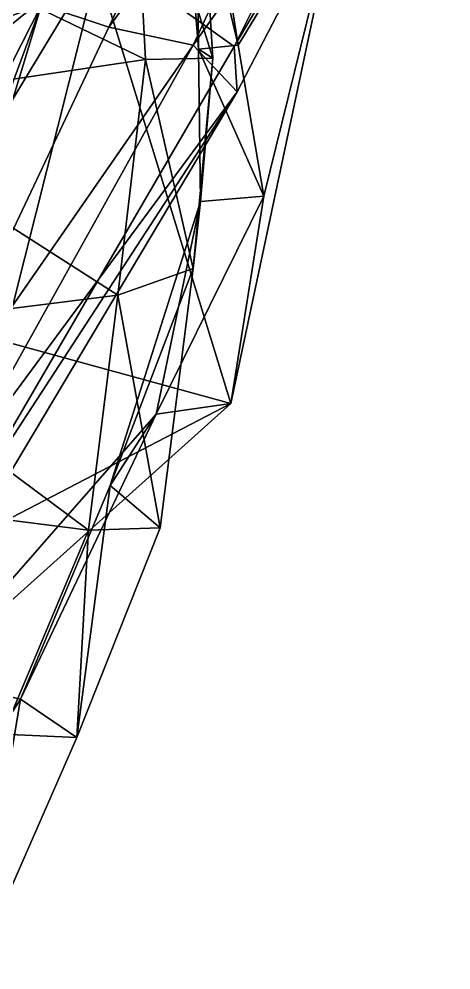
# Model space of a CAD drawing. Header units: metres. Extents: x -8 to 76, y -116 to 59.
# Drawn here: x 35.53 to 45.96, y -94.84 to -71.86 of the extents above; entities that cross this region are included whole.
import ezdxf

# ---------------------------------------------------------------- set-up
doc = ezdxf.new("R2010")
doc.units = ezdxf.units.M

msp = doc.modelspace()

# ---------------------------------------------------------------- linework, layer by layer
at = {"layer": 'jaw_lower_half'}
for points in [[(45.962, -62.043, -38.744), (40.73, -72.527, -41.909), (37.536, -70.228, -44.39)], [(40.73, -72.527, -41.909), (45.962, -62.043, -38.744), (45.903, -63.787, -34.965)], [(43.803, -63.714, -22.956), (41.297, -64.358, -17.369), (37.698, -72.06, -18.638)], [(39.739, -72.495, -25.278), (43.803, -63.714, -22.956), (37.698, -72.06, -18.638)], [(45.903, -63.787, -34.965), (43.803, -63.714, -22.956), (39.739, -72.495, -25.278)], [(40.799, -73.621, -37.372), (45.903, -63.787, -34.965), (39.739, -72.495, -25.278)], [(40.73, -72.527, -41.909), (45.903, -63.787, -34.965), (40.799, -73.621, -37.372)], [(37.698, -72.06, -18.638), (41.297, -64.358, -17.369), (36.074, -71.516, -15.13)], [(36.074, -71.516, -15.13), (35.496, -65.46, -11.374), (33.332, -72.519, -12.246)], [(32.464, -68.691, -43.371), (37.536, -70.228, -44.39), (26.154, -79.391, -46.079)], [(37.536, -70.228, -44.39), (30.308, -82.195, -47.654), (26.154, -79.391, -46.079)], [(37.536, -70.228, -44.39), (34.075, -83.957, -44.549), (30.308, -82.195, -47.654)], [(37.536, -70.228, -44.39), (40.73, -72.527, -41.909), (34.075, -83.957, -44.549)], [(31.203, -81.089, -12.73), (36.074, -71.516, -15.13), (33.332, -72.519, -12.246)], [(32.364, -81.559, -15.783), (36.074, -71.516, -15.13), (31.203, -81.089, -12.73)], [(32.681, -82.675, -20.097), (36.074, -71.516, -15.13), (32.364, -81.559, -15.783)], [(32.681, -82.675, -20.097), (37.698, -72.06, -18.638), (36.074, -71.516, -15.13)], [(39.739, -72.495, -25.278), (37.698, -72.06, -18.638), (32.681, -82.675, -20.097)], [(33.963, -82.878, -28.316), (39.739, -72.495, -25.278), (32.681, -82.675, -20.097)], [(40.799, -73.621, -37.372), (39.739, -72.495, -25.278), (33.963, -82.878, -28.316)], [(34.075, -83.957, -44.549), (40.73, -72.527, -41.909), (40.799, -73.621, -37.372)], [(33.794, -85.384, -40.682), (40.799, -73.621, -37.372), (33.963, -82.878, -28.316)], [(34.075, -83.957, -44.549), (40.799, -73.621, -37.372), (33.794, -85.384, -40.682)]]:
    msp.add_3dface(points, dxfattribs=at)
at = {"layer": 'jaw_upper_half', "invisible_edges": 1}
msp.add_3dface([(36.967, -69.162, 40.212), (25.882, -43.225, 50.958), (25.882, -77.105, 43.837)], dxfattribs=at)
at = {"layer": 'jaw_upper_half'}
for points in [[(38.259, -66.537, 10.873), (39.8, -66.11, 12.951), (40.21, -72.807, 13.478)], [(39.8, -66.11, 12.951), (39.387, -66.446, 19.134), (39.863, -72.586, 19.825)], [(40.21, -72.807, 13.478), (39.8, -66.11, 12.951), (39.863, -72.586, 19.825)], [(38.259, -66.537, 10.873), (38.585, -72.836, 9.977), (30.205, -68.798, 12.833)], [(38.585, -72.836, 9.977), (38.259, -66.537, 10.873), (40.21, -72.807, 13.478)], [(39.863, -72.586, 19.825), (39.387, -66.446, 19.134), (40.827, -72.491, 22.559)], [(39.387, -66.446, 19.134), (39.995, -67.284, 23.902), (40.827, -72.491, 22.559)], [(40.827, -72.491, 22.559), (39.995, -67.284, 23.902), (43.375, -68.292, 29.566)], [(40.646, -81.152, 32.388), (43.375, -68.292, 29.566), (36.967, -69.162, 40.212)], [(41.445, -76.141, 24.182), (43.375, -68.292, 29.566), (40.646, -81.152, 32.388)], [(40.827, -72.491, 22.559), (43.375, -68.292, 29.566), (41.445, -76.141, 24.182)], [(30.205, -68.798, 12.833), (38.585, -72.836, 9.977), (30.825, -73.988, 12.932)], [(36.967, -69.162, 40.212), (25.882, -77.105, 43.837), (40.646, -81.152, 32.388)], [(39.863, -72.586, 19.825), (40.827, -72.491, 22.559), (41.445, -76.141, 24.182)], [(39.916, -76.27, 20.017), (39.863, -72.586, 19.825), (41.445, -76.141, 24.182)], [(40.21, -72.807, 13.478), (39.863, -72.586, 19.825), (39.916, -76.27, 20.017)], [(38.585, -72.836, 9.977), (37.915, -78.535, 10.093), (30.825, -73.988, 12.932)], [(37.915, -78.535, 10.093), (38.585, -72.836, 9.977), (39.741, -77.888, 13.453)], [(38.585, -72.836, 9.977), (40.21, -72.807, 13.478), (39.741, -77.888, 13.453)], [(39.741, -77.888, 13.453), (40.21, -72.807, 13.478), (39.916, -76.27, 20.017)], [(30.825, -73.988, 12.932), (37.915, -78.535, 10.093), (30.788, -79.433, 12.568)], [(39.916, -76.27, 20.017), (38.842, -81.411, 26.951), (37.734, -83.139, 22.287)], [(39.741, -77.888, 13.453), (39.916, -76.27, 20.017), (37.734, -83.139, 22.287)], [(41.445, -76.141, 24.182), (40.646, -81.152, 32.388), (38.842, -81.411, 26.951)], [(39.916, -76.27, 20.017), (41.445, -76.141, 24.182), (38.842, -81.411, 26.951)], [(25.882, -77.105, 43.837), (32.816, -85.228, 35.912), (40.646, -81.152, 32.388)], [(38.943, -84.161, 14.06), (39.741, -77.888, 13.453), (37.734, -83.139, 22.287)], [(37.915, -78.535, 10.093), (39.741, -77.888, 13.453), (38.943, -84.161, 14.06)], [(37.915, -78.535, 10.093), (37.213, -84.215, 10.072), (30.788, -79.433, 12.568)], [(37.213, -84.215, 10.072), (37.915, -78.535, 10.093), (38.943, -84.161, 14.06)], [(30.788, -79.433, 12.568), (37.213, -84.215, 10.072), (31.118, -83.443, 12.285)], [(40.646, -81.152, 32.388), (32.816, -85.228, 35.912), (33.279, -87.776, 28.931)], [(38.842, -81.411, 26.951), (40.646, -81.152, 32.388), (33.279, -87.776, 28.931)], [(35.571, -88.298, 22.414), (38.842, -81.411, 26.951), (33.279, -87.776, 28.931)], [(35.571, -88.298, 22.414), (37.734, -83.139, 22.287), (38.842, -81.411, 26.951)], [(36.926, -89.229, 14.819), (37.734, -83.139, 22.287), (35.571, -88.298, 22.414)], [(36.926, -89.229, 14.819), (38.943, -84.161, 14.06), (37.734, -83.139, 22.287)], [(31.118, -83.443, 12.285), (37.213, -84.215, 10.072), (35.144, -89.148, 11.155)], [(35.144, -89.148, 11.155), (37.213, -84.215, 10.072), (36.926, -89.229, 14.819)], [(37.213, -84.215, 10.072), (38.943, -84.161, 14.06), (36.926, -89.229, 14.819)], [(31.505, -94.669, 23.713), (35.571, -88.298, 22.414), (33.279, -87.776, 28.931)], [(34.465, -94.845, 15.208), (35.571, -88.298, 22.414), (31.505, -94.669, 23.713)], [(34.465, -94.845, 15.208), (36.926, -89.229, 14.819), (35.571, -88.298, 22.414)], [(35.144, -89.148, 11.155), (36.926, -89.229, 14.819), (34.465, -94.845, 15.208)]]:
    msp.add_3dface(points, dxfattribs=at)

doc.saveas('drawing.dxf')
